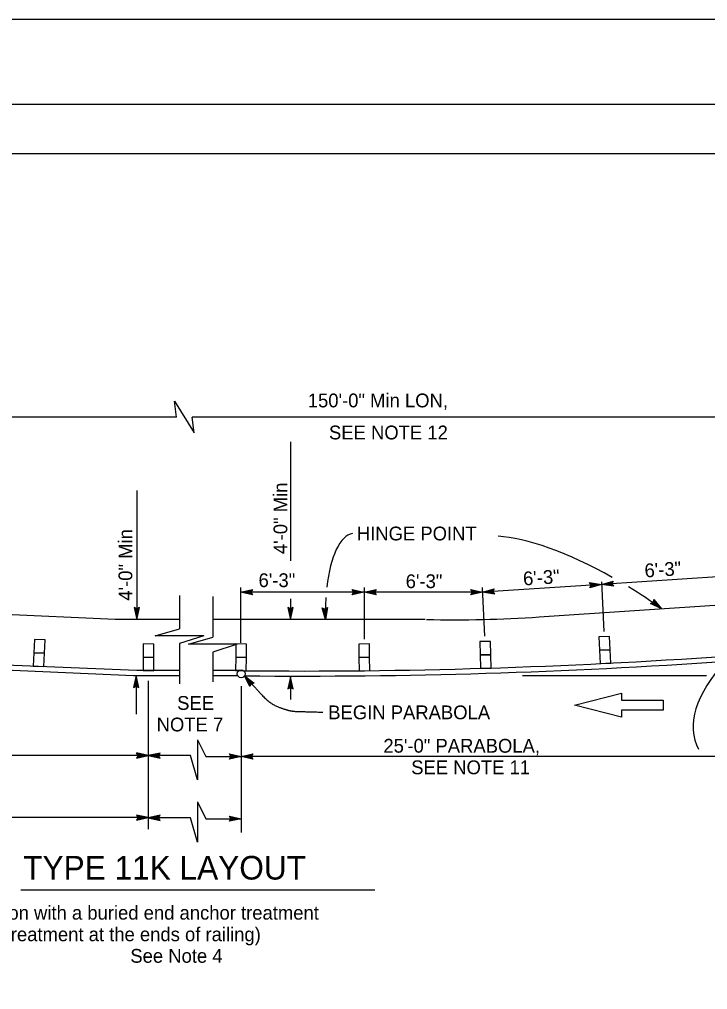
# Model space of a CAD drawing. Extents: x -893 to 867, y -474 to 712.
# Drawn here: x -73.9 to 275.6, y 219.7 to 712 of the extents above; entities that cross this region are included whole.
import ezdxf

# ---------------------------------------------------------------- set-up
doc = ezdxf.new("R2010")
doc.units = 0
for name, color, linetype in [('border_PLOTTING-ELEMENTS', 7, 'Continuous'), ('border_rw_22x34_Cut_Lines', 7, 'Continuous'), ('border_SHEET', 7, 'Continuous'), ('pp_PRESENTATION', 7, 'Continuous'), ('tcd_RAILING', 7, 'Continuous'), ('tcd_RAILING-anno', 7, 'Continuous')]:
    doc.layers.add(name, color=color, linetype=linetype)

msp = doc.modelspace()

# ---------------------------------------------------------------- linework, layer by layer
at = {"layer": 'border_PLOTTING-ELEMENTS'}
for points in [[(-893.45, -474.04), (866.55, -474.04), (866.55, 711.96), (-893.45, 711.96)], [(-863.45, 668.96), (836.55, 668.96), (836.55, -431.04), (-863.45, -431.04)]]:
    msp.add_lwpolyline(points, close=True, dxfattribs=at)
at = {"layer": 'border_rw_22x34_Cut_Lines'}
msp.add_lwpolyline([(-863.45, 668.96), (836.55, 668.96), (836.55, -431.04), (-863.45, -431.04)], close=True, dxfattribs=at)
at = {"layer": 'border_SHEET'}
msp.add_line((-813.45, 643.96), (811.55, 643.96), dxfattribs=at)
at = {"layer": 'pp_PRESENTATION'}
for p, q in [((207.92, 364), (231.83, 370.14)), ((231.83, 370.14), (231.83, 366.5)), ((231.83, 366.5), (252.92, 366.5)), ((252.92, 366.5), (252.92, 364)), ((231.82, 357.86), (207.92, 364)), ((252.92, 361.5), (231.82, 361.5)), ((231.82, 361.5), (231.82, 357.86)), ((252.92, 364), (252.92, 361.5))]:
    msp.add_line(p, q, dxfattribs=at)
at = {"layer": 'tcd_RAILING'}
for p, q in [((-25.36, 407.53), (-454.52, 426.81)), ((190.09, 408.83), (475.09, 427.58)), ((7.39, 419.71), (7.39, 402.82)), ((24.28, 419.15), (24.28, 398.59)), ((7.39, 407.53), (-25.36, 407.53)), ((132.08, 407.53), (24.28, 407.53)), ((-14.28, 381.54), (-449.46, 400.15)), ((-4.95, 399.25), (7.39, 402.82)), ((19.77, 399.25), (-4.95, 399.25)), ((19.77, 399.25), (7.39, 395.23)), ((-15.99, 378.96), (-431.01, 396.7)), ((7.39, 395.23), (7.39, 374.78)), ((11.94, 395.02), (24.28, 398.59)), ((11.94, 395.02), (24.28, 398.59)), ((36.67, 395.02), (11.94, 395.02)), ((36.67, 395.02), (11.94, 395.02)), ((36.67, 395.02), (24.28, 391)), ((36.67, 395.02), (24.28, 391)), ((24.28, 391), (24.28, 375.84)), ((7.39, 381.54), (-14.28, 381.54)), ((37.5, 381.54), (24.1, 381.54)), ((7.39, 378.96), (-15.99, 378.96)), ((36.96, 378.96), (24.1, 378.96))]:
    msp.add_line(p, q, dxfattribs=at)
for points in [[(225.72, 398.9), (220.31, 398.63), (220.64, 391.87), (226.06, 392.14)], [(-60.88, 397.12), (-66.29, 397.35), (-66.58, 390.6), (-61.17, 390.36)], [(-5.59, 395.02), (-11.01, 395.06), (-11.07, 388.3), (-5.65, 388.25)], [(41.42, 395.02), (36.01, 395.06), (35.95, 388.3), (41.37, 388.25)], [(103.88, 395.09), (98.46, 395.03), (98.53, 388.27), (103.95, 388.33)], [(165.28, 396.4), (159.86, 396.28), (160.01, 389.52), (165.43, 389.64)], [(-61.17, 390.36), (-66.58, 390.6), (-66.87, 383.84), (-61.46, 383.61)], [(165.43, 389.64), (160.01, 389.52), (160.16, 382.75), (165.58, 382.87)], [(226.06, 392.14), (220.64, 391.87), (220.98, 385.11), (226.4, 385.38)], [(-5.65, 388.25), (-11.07, 388.3), (-11.12, 381.53), (-5.7, 381.49)], [(41.37, 388.25), (35.95, 388.3), (35.89, 381.53), (41.31, 381.49)], [(103.95, 388.33), (98.53, 388.27), (98.6, 381.5), (104.02, 381.56)]]:
    msp.add_lwpolyline(points, close=True, dxfattribs=at)
msp.add_circle((38.7, 379.94), 2, dxfattribs=at)
for centre, radius, start, end in [((147.58, 1011.24), 603.91, 268.59859, 274.02572), ((69.12, 3458.01), 3076.65, 269.45702, 274.02725), ((69.12, 3458.01), 3079.23, 269.4662, 274.02725)]:
    msp.add_arc(centre, radius, start, end, dxfattribs=at)
at = {"layer": 'tcd_RAILING-anno'}
for p, q in [((5.9, 510.18), (-343.84, 510.18)), ((501.11, 510.18), (13.9, 510.18)), ((501.11, 510.18), (13.9, 510.18)), ((63.81, 497.64), (63.81, 437.29)), ((-14.34, 472.88), (-14.34, 407.53)), ((283.19, 429.29), (221.67, 425.26)), ((38.37, 423.76), (38.37, 395.7)), ((101.11, 423.76), (101.11, 397.58)), ((161.16, 423.73), (162.34, 399.03)), ((221.67, 425.26), (161.27, 421.3)), ((216.49, 424.92), (215.6, 426.21)), ((215.6, 426.21), (215.6, 426.21)), ((215.6, 426.21), (221.67, 425.26)), ((221.67, 425.26), (215.77, 423.54)), ((215.77, 423.54), (216.49, 424.92)), ((215.77, 423.54), (215.77, 423.54)), ((215.84, 425.86), (220.3, 425.17)), ((220.29, 425.17), (215.99, 423.92)), ((216.1, 425.52), (218.92, 425.08)), ((218.92, 425.08), (216.14, 424.27)), ((216.29, 425.19), (217.54, 424.99)), ((217.54, 424.99), (216.35, 424.65)), ((221.61, 426.64), (222.82, 401.37)), ((221.67, 425.26), (227.57, 426.98)), ((227.75, 424.32), (221.67, 425.26)), ((221.67, 425.26), (221.67, 425.26)), ((221.67, 425.26), (221.67, 425.26)), ((227.51, 424.66), (223.05, 425.35)), ((223.06, 425.36), (227.36, 426.61)), ((224.43, 425.44), (227.21, 426.25)), ((227.25, 425), (224.43, 425.44)), ((225.81, 425.53), (227, 425.87)), ((227.05, 425.33), (225.81, 425.53)), ((227.57, 426.98), (226.86, 425.6)), ((226.86, 425.6), (227.75, 424.32)), ((227.57, 426.98), (227.57, 426.98)), ((227.75, 424.32), (227.75, 424.32)), ((38.37, 421.34), (44.37, 422.67)), ((44.37, 420), (38.37, 421.34)), ((38.37, 421.34), (38.37, 421.34)), ((101.11, 421.34), (38.37, 421.34)), ((44.15, 420.35), (39.75, 421.34)), ((39.76, 421.34), (44.13, 422.31)), ((41.13, 421.34), (43.96, 421.96)), ((43.92, 420.71), (41.13, 421.34)), ((42.51, 421.33), (43.72, 421.6)), ((43.74, 421.06), (42.51, 421.33)), ((44.37, 422.67), (43.57, 421.34)), ((43.57, 421.34), (44.37, 420)), ((44.37, 422.67), (44.37, 422.67)), ((44.37, 420), (44.37, 420)), ((95.82, 421.34), (95.02, 422.68)), ((95.02, 422.68), (95.02, 422.68)), ((95.02, 422.68), (101.02, 421.34)), ((101.02, 421.34), (95.02, 420.01)), ((95.02, 420.01), (95.82, 421.34)), ((95.02, 420.01), (95.02, 420.01)), ((95.24, 422.33), (99.64, 421.34)), ((99.63, 421.34), (95.26, 420.37)), ((98.26, 421.35), (95.43, 420.72)), ((95.47, 421.97), (98.26, 421.35)), ((95.65, 421.62), (96.88, 421.35)), ((96.88, 421.35), (95.67, 421.08)), ((101.02, 421.34), (101.02, 421.34)), ((161.27, 421.34), (101.11, 421.34)), ((101.2, 421.34), (107.2, 422.67)), ((107.2, 420), (101.2, 421.34)), ((101.2, 421.34), (101.2, 421.34)), ((106.99, 420.36), (102.58, 421.34)), ((102.59, 421.35), (106.97, 422.31)), ((103.97, 421.34), (106.79, 421.97)), ((106.75, 420.72), (103.97, 421.34)), ((105.35, 421.34), (106.56, 421.61)), ((106.58, 421.07), (105.35, 421.34)), ((107.2, 422.67), (106.4, 421.34)), ((106.4, 421.34), (107.2, 420)), ((107.2, 422.67), (107.2, 422.67)), ((107.2, 420), (107.2, 420)), ((156.07, 421.34), (155.27, 422.68)), ((155.27, 422.68), (155.27, 422.68)), ((155.27, 422.68), (161.27, 421.34)), ((161.27, 421.34), (155.27, 420.01)), ((155.27, 420.01), (156.07, 421.34)), ((155.27, 420.01), (155.27, 420.01)), ((155.49, 422.32), (159.89, 421.34)), ((159.88, 421.33), (155.51, 420.37)), ((158.51, 421.34), (155.69, 420.71)), ((155.72, 421.96), (158.51, 421.34)), ((155.9, 421.62), (157.13, 421.34)), ((157.13, 421.34), (155.92, 421.07)), ((161.27, 421.3), (167.18, 423.02)), ((161.27, 421.34), (161.27, 421.34)), ((167.35, 420.36), (161.27, 421.3)), ((161.27, 421.3), (161.27, 421.3)), ((167.11, 420.7), (162.65, 421.39)), ((162.66, 421.39), (166.96, 422.65)), ((164.03, 421.48), (166.81, 422.29)), ((166.85, 421.04), (164.03, 421.48)), ((165.41, 421.57), (166.6, 421.92)), ((166.65, 421.37), (165.41, 421.57)), ((167.17, 423.02), (166.46, 421.64)), ((166.46, 421.64), (167.35, 420.36)), ((167.17, 423.02), (167.17, 423.02)), ((167.35, 420.36), (167.35, 420.36)), ((-14.34, 412.73), (-15.68, 413.53)), ((-15.68, 413.53), (-15.68, 413.53)), ((-15.68, 413.53), (-14.34, 407.53)), ((-14.34, 407.53), (-13.01, 413.53)), ((-13.01, 413.53), (-14.34, 412.73)), ((-13.01, 413.53), (-13.01, 413.53)), ((63.81, 412.73), (62.47, 413.53)), ((62.47, 413.53), (62.47, 413.53)), ((62.47, 413.53), (63.81, 407.53)), ((63.81, 418.01), (63.81, 407.53)), ((63.81, 407.53), (65.14, 413.53)), ((65.14, 413.53), (63.81, 412.73)), ((65.14, 413.53), (65.14, 413.53)), ((81.22, 412.72), (82.51, 413.6)), ((82.51, 413.6), (81.52, 407.53)), ((82.51, 413.6), (82.51, 413.6)), ((246.57, 415.54), (248.01, 416.1)), ((252.12, 412.91), (246.57, 415.54)), ((246.57, 415.54), (246.57, 415.54)), ((251.02, 413.76), (246.97, 415.68)), ((249.94, 414.61), (247.33, 415.85)), ((248.85, 415.46), (247.73, 415.98)), ((248.01, 416.1), (248.2, 417.65)), ((248.05, 416.43), (248.85, 415.46)), ((248.12, 416.81), (249.94, 414.61)), ((248.16, 417.24), (251.03, 413.76)), ((248.2, 417.65), (248.2, 417.65)), ((248.2, 417.65), (252.12, 412.91)), ((-15.33, 413.31), (-14.34, 408.91)), ((-14.97, 413.08), (-14.35, 410.29)), ((-14.62, 412.9), (-14.35, 411.67)), ((-14.35, 410.29), (-13.72, 413.12)), ((-14.35, 411.67), (-14.08, 412.88)), ((-14.34, 408.92), (-13.37, 413.29)), ((62.82, 413.31), (63.81, 408.91)), ((63.18, 413.08), (63.81, 410.29)), ((63.53, 412.9), (63.81, 411.67)), ((63.81, 408.92), (64.78, 413.29)), ((63.81, 410.29), (64.43, 413.12)), ((63.81, 411.67), (64.07, 412.88)), ((81.52, 407.53), (79.85, 413.44)), ((79.85, 413.44), (79.85, 413.44)), ((79.85, 413.44), (81.22, 412.72)), ((81.43, 408.92), (80.22, 413.23)), ((81.36, 410.29), (80.58, 413.07)), ((81.28, 411.67), (80.95, 412.86)), ((81.49, 412.91), (81.28, 411.67)), ((81.83, 413.11), (81.36, 410.29)), ((82.17, 413.36), (81.44, 408.91)), ((252.12, 412.91), (252.12, 412.91)), ((-14.34, 407.53), (-14.34, 407.53)), ((63.81, 407.53), (63.81, 407.53)), ((81.52, 407.53), (81.52, 407.53)), ((-14.68, 379.02), (-16.01, 373.02)), ((-14.68, 377.63), (-15.65, 373.25)), ((-14.68, 376.26), (-15.3, 373.43)), ((-14.68, 374.88), (-14.94, 373.67)), ((-13.34, 373.02), (-14.68, 379.02)), ((-14.68, 379.02), (-14.68, 379.02)), ((-14.68, 379.02), (-14.68, 359.48)), ((-13.7, 373.24), (-14.68, 377.64)), ((-14.06, 373.47), (-14.68, 376.26)), ((-14.4, 373.65), (-14.68, 374.88)), ((-8.47, 376.45), (-8.47, 301.1)), ((43.16, 373.44), (40.44, 378.96)), ((40.44, 378.96), (40.44, 378.96)), ((40.44, 378.96), (45.24, 375.12)), ((43.31, 373.84), (41.31, 377.88)), ((41.32, 377.88), (44.82, 375.08)), ((43.44, 374.24), (42.17, 376.8)), ((42.17, 376.8), (44.44, 375)), ((43.6, 374.6), (43.04, 375.73)), ((43.04, 375.73), (44.01, 374.96)), ((43.71, 374.91), (43.16, 373.44)), ((45.24, 375.12), (43.71, 374.91)), ((45.24, 375.12), (45.24, 375.12)), ((63.81, 378.27), (62.48, 372.27)), ((63.81, 376.88), (62.84, 372.51)), ((63.81, 375.51), (63.18, 372.69)), ((63.81, 374.13), (63.54, 372.92)), ((65.15, 372.27), (63.81, 378.27)), ((63.81, 378.27), (63.81, 378.27)), ((63.81, 378.27), (63.81, 366.97)), ((64.79, 372.49), (63.81, 376.89)), ((64.43, 372.72), (63.81, 375.51)), ((64.09, 372.9), (63.81, 374.13)), ((274.92, 378.96), (181.64, 378.96)), ((-16.01, 373.02), (-14.68, 373.82)), ((-16.01, 373.02), (-16.01, 373.02)), ((-14.68, 373.82), (-13.34, 373.02)), ((-13.34, 373.02), (-13.34, 373.02)), ((-8.47, 373.95), (-8.47, 301.45)), ((38.7, 373.7), (38.7, 299.44)), ((43.16, 373.44), (43.16, 373.44)), ((62.48, 372.27), (63.81, 373.07)), ((62.48, 372.27), (62.48, 372.27)), ((63.81, 373.07), (65.15, 372.27)), ((65.15, 372.27), (65.15, 372.27)), ((16.58, 346.42), (20.75, 337.95)), ((16.58, 346.42), (16.58, 326.07)), ((-2.47, 339.75), (-8.47, 338.41)), ((-8.46, 339.69), (-8.47, 339.69)), ((-3.27, 338.41), (-2.47, 339.75)), ((-2.47, 339.75), (-2.47, 339.75)), ((-8.47, 338.48), (-472.8, 338.48)), ((-8.47, 338.41), (-8.47, 338.41)), ((-8.47, 338.41), (-2.47, 337.08)), ((13.01, 338.41), (-8.47, 338.41)), ((-2.69, 339.39), (-7.09, 338.41)), ((-7.08, 338.4), (-2.71, 337.44)), ((-2.92, 339.03), (-5.71, 338.41)), ((-5.71, 338.41), (-2.89, 337.78)), ((-3.1, 338.68), (-4.33, 338.41)), ((-4.33, 338.41), (-3.12, 338.14)), ((-2.47, 337.08), (-3.27, 338.41)), ((-2.47, 337.08), (-2.47, 337.08)), ((16.58, 326.07), (13.01, 338.41)), ((20.75, 337.95), (38.7, 337.95)), ((33.5, 337.95), (32.7, 339.29)), ((32.7, 339.29), (32.7, 339.29)), ((32.7, 339.29), (38.7, 337.95)), ((38.7, 337.95), (32.7, 336.62)), ((32.7, 336.62), (33.5, 337.95)), ((32.7, 336.62), (32.7, 336.62)), ((32.92, 338.94), (37.32, 337.96)), ((37.31, 337.95), (32.94, 336.98)), ((35.94, 337.96), (33.12, 337.33)), ((33.15, 338.58), (35.94, 337.96)), ((33.33, 338.23), (34.56, 337.96)), ((34.56, 337.96), (33.35, 337.69)), ((38.7, 337.95), (44.7, 339.29)), ((38.7, 337.95), (38.7, 337.95)), ((284.24, 337.95), (38.7, 337.95)), ((44.7, 336.62), (38.7, 337.95)), ((38.7, 337.95), (38.7, 337.95)), ((44.49, 336.97), (40.08, 337.95)), ((40.09, 337.96), (44.47, 338.93)), ((41.47, 337.95), (44.29, 338.58)), ((44.25, 337.33), (41.47, 337.95)), ((42.85, 337.95), (44.06, 338.22)), ((44.08, 337.68), (42.85, 337.95)), ((44.7, 339.29), (43.9, 337.95)), ((43.9, 337.95), (44.7, 336.62)), ((44.7, 339.29), (44.7, 339.29)), ((44.7, 336.62), (44.7, 336.62)), ((16.58, 314.91), (20.75, 306.44)), ((16.58, 314.91), (16.58, 294.55)), ((-8.47, 306.97), (-473.25, 306.97)), ((-8.47, 306.97), (-14.47, 308.3)), ((-14.47, 308.3), (-14.47, 308.3)), ((-14.47, 308.3), (-13.67, 306.97)), ((-13.67, 306.97), (-14.47, 305.63)), ((-14.47, 305.63), (-8.47, 306.97)), ((-14.47, 305.63), (-14.47, 305.63)), ((-14.26, 305.98), (-9.85, 306.97)), ((-9.86, 306.97), (-14.24, 307.94)), ((-11.24, 306.97), (-14.06, 307.59)), ((-14.02, 306.34), (-11.24, 306.97)), ((-13.85, 306.69), (-12.62, 306.96)), ((-12.62, 306.96), (-13.83, 307.23)), ((-2.47, 308.23), (-8.47, 306.89)), ((-8.47, 308.18), (-8.47, 308.18)), ((-8.47, 306.97), (-8.47, 306.97)), ((-8.47, 306.89), (-8.47, 306.89)), ((-8.47, 306.89), (-2.47, 305.56)), ((13.01, 306.89), (-8.47, 306.89)), ((-2.69, 307.88), (-7.09, 306.89)), ((-7.08, 306.89), (-2.71, 305.92)), ((-2.92, 307.52), (-5.71, 306.89)), ((-5.71, 306.89), (-2.89, 306.27)), ((-3.1, 307.17), (-4.33, 306.9)), ((-4.33, 306.9), (-3.12, 306.63)), ((-3.27, 306.89), (-2.47, 308.23)), ((-2.47, 305.56), (-3.27, 306.89)), ((-2.47, 308.23), (-2.47, 308.23)), ((-2.47, 305.56), (-2.47, 305.56)), ((16.58, 294.55), (13.01, 306.89)), ((20.75, 306.44), (38.7, 306.44)), ((33.5, 306.44), (32.7, 307.78)), ((32.7, 307.78), (32.7, 307.78)), ((32.7, 307.78), (38.7, 306.44)), ((38.7, 306.44), (32.7, 305.11)), ((32.7, 305.11), (33.5, 306.44)), ((32.92, 307.42), (37.32, 306.44)), ((37.31, 306.44), (32.94, 305.47)), ((35.94, 306.44), (33.12, 305.82)), ((33.15, 307.07), (35.94, 306.44)), ((33.33, 306.72), (34.56, 306.44)), ((34.56, 306.44), (33.35, 306.18)), ((38.7, 306.44), (38.7, 306.44)), ((32.7, 305.11), (32.7, 305.11)), ((-73.16, 270.35), (106.63, 270.35)), ((-53.11, 270.35), (85.76, 270.35))]:
    msp.add_line(p, q, dxfattribs=at)
msp.add_lwpolyline([(5.9, 510.18), (4.9, 518.18), (14.9, 502.18), (13.9, 510.18)], dxfattribs=at)
msp.add_lwpolyline([(5.9, 510.18), (4.9, 518.18), (14.9, 502.18), (13.9, 510.18)], dxfattribs=at)
msp.add_lwpolyline([(-14.38, 337.16), (-8.47, 338.48), (-14.38, 339.79), (-14.17, 339.44), (-9.84, 338.49), (-14.17, 337.51), (-13.96, 337.86), (-11.19, 338.48), (-13.96, 339.09), (-13.75, 338.74), (-12.55, 338.48), (-13.75, 338.21), (-13.59, 338.48), (-14.38, 339.79), (-13.59, 338.48)], close=True, dxfattribs=at)
for centre, major_axis, ratio, start_param, end_param in [((100.07, 400.14), (4.34, -51.05), 0.354053, 3.170239, 4.199482), ((222.25, 403.83), (67.8, -41.06), 0.303891, 1.682453, 2.63067), ((222.25, 403.83), (67.8, -41.06), 0.303891, 1.304678, 1.560425), ((100.07, 400.14), (4.34, -51.05), 0.354053, 4.310757, 4.537194), ((355.55, 380.15), (85.59, 36.3), 0.485294, 2.313461, 3.194406)]:
    msp.add_ellipse(centre, major_axis=major_axis, ratio=ratio, start_param=start_param, end_param=end_param, dxfattribs=at)
msp.add_open_spline([(40.44, 378.96), (46.7, 371.78), (53.38, 364.95), (60.21, 362), (65.49, 360.76), (72.33, 360.76), (80.09, 360.45)], degree=2, dxfattribs=at)

# ---------------------------------------------------------------- texts
for s, height, p in [('150\'-0" Min LON,', 7, (72.53, 515.13)), ('SEE NOTE 12', 7, (83.3, 498.87)), ('HINGE POINT', 7, (97.44, 447.62)), ('6\'-3"', 7, (47.52, 423.92)), ('6\'-3"', 7, (122.24, 423.4)), ('SEE', 7, (6.19, 361.65)), ('BEGIN PARABOLA', 7, (82.92, 356.87)), ('NOTE 7', 7, (-4.22, 350.71)), ('25\'-0" PARABOLA,', 7, (110.93, 339.92)), ('SEE NOTE 11', 7, (125.05, 328.99)), ('TYPE 11K LAYOUT', 12, (-71.97, 275.55)), ('(Embankment MGS installation with a buried end anchor treatment', 7, (-198.11, 255.21)), ('and an in-line end treatment at the ends of railing)', 7, (-157.9, 244.27)), ('See Note 4', 7, (-17.58, 233.33))]:
    msp.add_text(s, height=height, dxfattribs=at).set_placement(p)
for s, rotation, p in [('4\'-0" Min', 90, (62.14, 440.64)), ('4\'-0" Min', 90, (-16.58, 417.02)), ('6\'-3"', 3.7503, (243.75, 428.78)), ('6\'-3"', 3.7503, (182.07, 424.71))]:
    msp.add_text(s, height=7, rotation=rotation, dxfattribs=at).set_placement(p)

doc.saveas('drawing.dxf')
